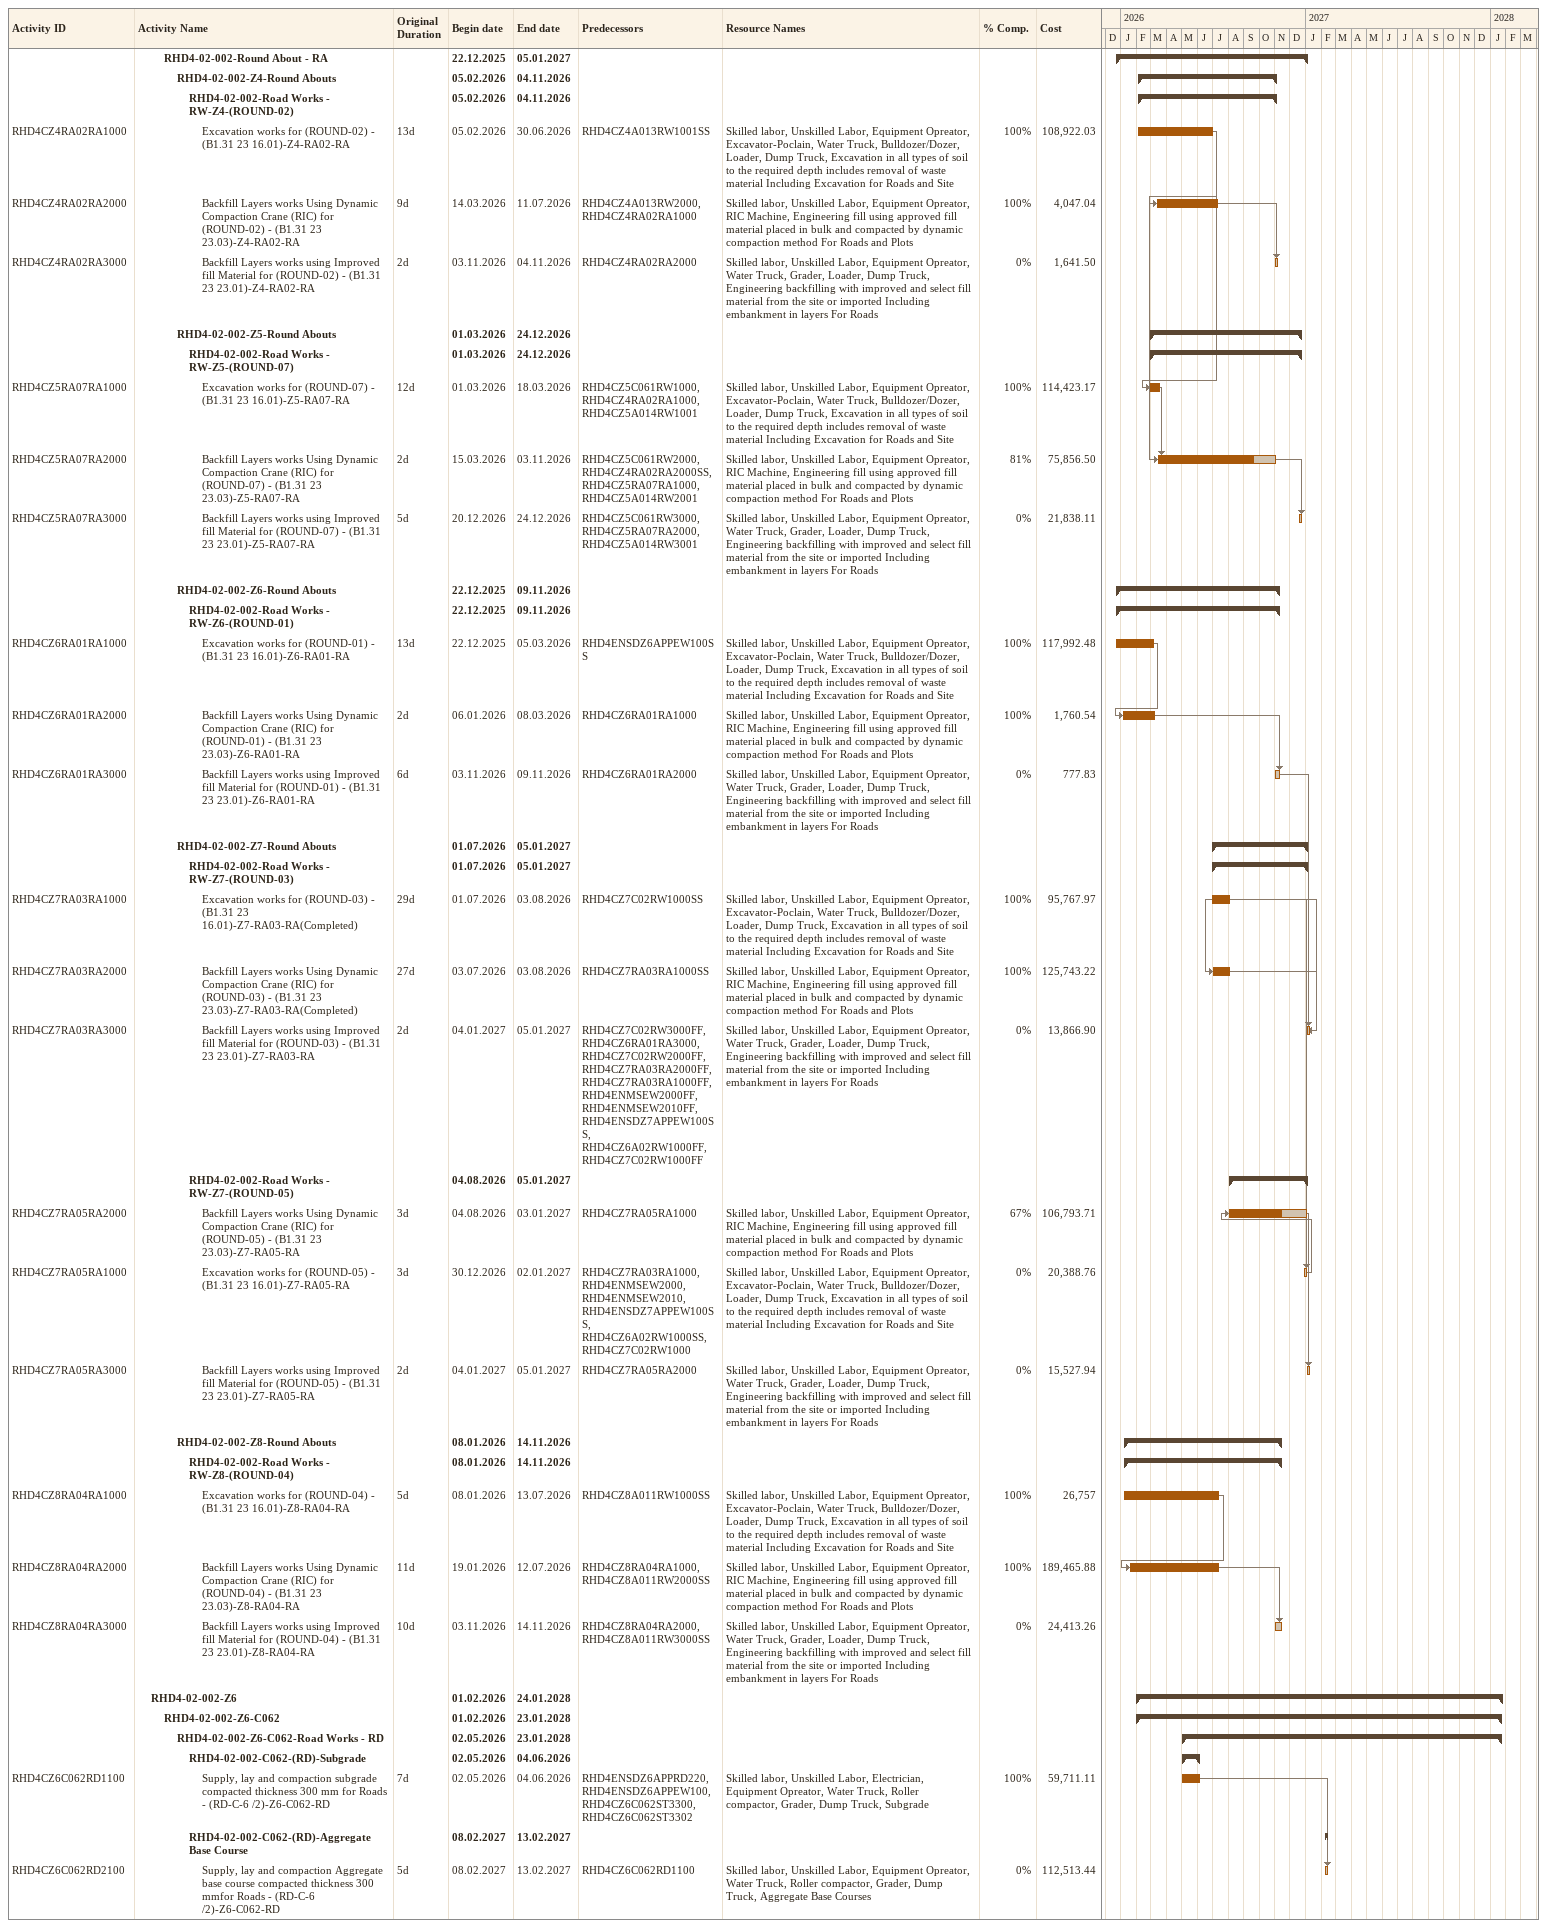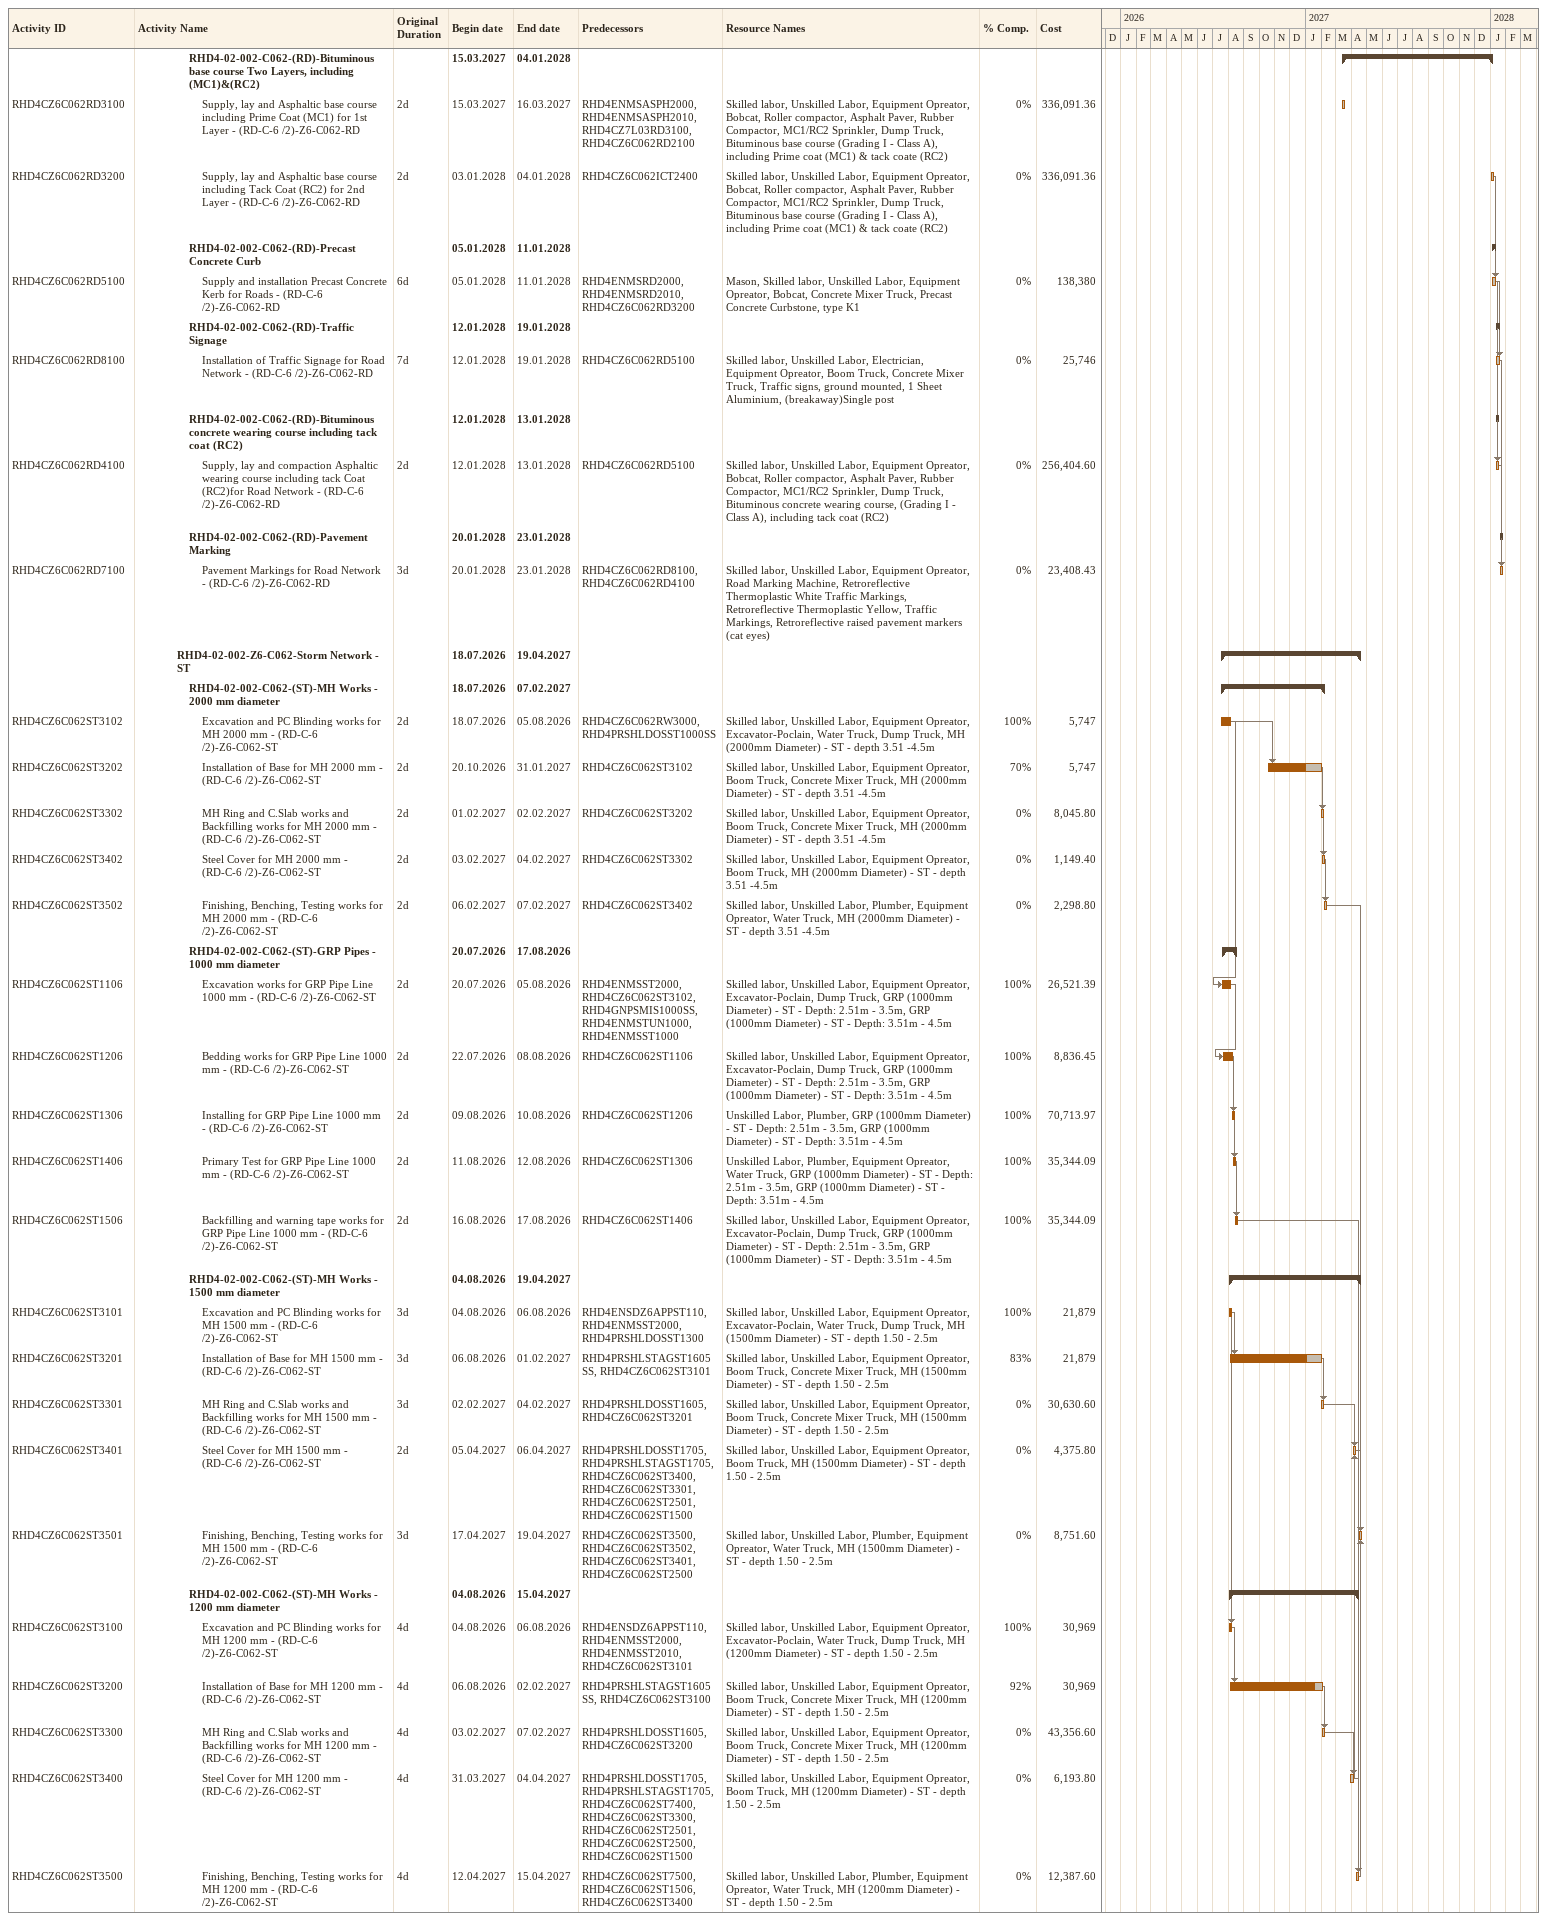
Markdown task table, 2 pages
| ID | Level | Task | Original duration | Start | Finish | Predecessors | Resources | % complete | Cost |
|---|---|---|---|---|---|---|---|---|---|
|  | 3 | **RHD4-02-002-Round About - RA** |  | 2025-12-22 | 2027-01-05 |  |  |  |  |
|  | 4 | **RHD4-02-002-Z4-Round Abouts** |  | 2026-02-05 | 2026-11-04 |  |  |  |  |
|  | 5 | **RHD4-02-002-Road Works - RW-Z4-(ROUND-02)** |  | 2026-02-05 | 2026-11-04 |  |  |  |  |
| RHD4CZ4RA02RA1000 | 6 | Excavation works for (ROUND-02) - (B1.31 23 16.01)-Z4-RA02-RA | 13d | 2026-02-05 | 2026-06-30 | RHD4CZ4A013RW1001SS | Skilled labor, Unskilled Labor, Equipment Opreator, Excavator-Poclain, Water Truck, Bulldozer/Dozer, Loader, Dump Truck, Excavation in all types of soil to the required depth includes removal of waste material Including Excavation for Roads and Site | 100 | 108922.03 |
| RHD4CZ4RA02RA2000 | 6 | Backfill Layers works Using Dynamic Compaction Crane (RIC) for (ROUND-02) - (B1.31 23 23.03)-Z4-RA02-RA | 9d | 2026-03-14 | 2026-07-11 | RHD4CZ4A013RW2000, RHD4CZ4RA02RA1000 | Skilled labor, Unskilled Labor, Equipment Opreator, RIC Machine, Engineering fill using approved fill material placed in bulk and compacted by dynamic compaction method For Roads and Plots | 100 | 4047.04 |
| RHD4CZ4RA02RA3000 | 6 | Backfill Layers works using Improved fill Material for (ROUND-02) - (B1.31 23 23.01)-Z4-RA02-RA | 2d | 2026-11-03 | 2026-11-04 | RHD4CZ4RA02RA2000 | Skilled labor, Unskilled Labor, Equipment Opreator, Water Truck, Grader, Loader, Dump Truck, Engineering backfilling with improved and select fill material from the site or imported Including embankment in layers For Roads | 0 | 1641.50 |
|  | 4 | **RHD4-02-002-Z5-Round Abouts** |  | 2026-03-01 | 2026-12-24 |  |  |  |  |
|  | 5 | **RHD4-02-002-Road Works - RW-Z5-(ROUND-07)** |  | 2026-03-01 | 2026-12-24 |  |  |  |  |
| RHD4CZ5RA07RA1000 | 6 | Excavation works for (ROUND-07) - (B1.31 23 16.01)-Z5-RA07-RA | 12d | 2026-03-01 | 2026-03-18 | RHD4CZ5C061RW1000, RHD4CZ4RA02RA1000, RHD4CZ5A014RW1001 | Skilled labor, Unskilled Labor, Equipment Opreator, Excavator-Poclain, Water Truck, Bulldozer/Dozer, Loader, Dump Truck, Excavation in all types of soil to the required depth includes removal of waste material Including Excavation for Roads and Site | 100 | 114423.17 |
| RHD4CZ5RA07RA2000 | 6 | Backfill Layers works Using Dynamic Compaction Crane (RIC) for (ROUND-07) - (B1.31 23 23.03)-Z5-RA07-RA | 2d | 2026-03-15 | 2026-11-03 | RHD4CZ5C061RW2000, RHD4CZ4RA02RA2000SS, RHD4CZ5RA07RA1000, RHD4CZ5A014RW2001 | Skilled labor, Unskilled Labor, Equipment Opreator, RIC Machine, Engineering fill using approved fill material placed in bulk and compacted by dynamic compaction method For Roads and Plots | 81 | 75856.50 |
| RHD4CZ5RA07RA3000 | 6 | Backfill Layers works using Improved fill Material for (ROUND-07) - (B1.31 23 23.01)-Z5-RA07-RA | 5d | 2026-12-20 | 2026-12-24 | RHD4CZ5C061RW3000, RHD4CZ5RA07RA2000, RHD4CZ5A014RW3001 | Skilled labor, Unskilled Labor, Equipment Opreator, Water Truck, Grader, Loader, Dump Truck, Engineering backfilling with improved and select fill material from the site or imported Including embankment in layers For Roads | 0 | 21838.11 |
|  | 4 | **RHD4-02-002-Z6-Round Abouts** |  | 2025-12-22 | 2026-11-09 |  |  |  |  |
|  | 5 | **RHD4-02-002-Road Works - RW-Z6-(ROUND-01)** |  | 2025-12-22 | 2026-11-09 |  |  |  |  |
| RHD4CZ6RA01RA1000 | 6 | Excavation works for (ROUND-01) - (B1.31 23 16.01)-Z6-RA01-RA | 13d | 2025-12-22 | 2026-03-05 | RHD4ENSDZ6APPEW100SS | Skilled labor, Unskilled Labor, Equipment Opreator, Excavator-Poclain, Water Truck, Bulldozer/Dozer, Loader, Dump Truck, Excavation in all types of soil to the required depth includes removal of waste material Including Excavation for Roads and Site | 100 | 117992.48 |
| RHD4CZ6RA01RA2000 | 6 | Backfill Layers works Using Dynamic Compaction Crane (RIC) for (ROUND-01) - (B1.31 23 23.03)-Z6-RA01-RA | 2d | 2026-01-06 | 2026-03-08 | RHD4CZ6RA01RA1000 | Skilled labor, Unskilled Labor, Equipment Opreator, RIC Machine, Engineering fill using approved fill material placed in bulk and compacted by dynamic compaction method For Roads and Plots | 100 | 1760.54 |
| RHD4CZ6RA01RA3000 | 6 | Backfill Layers works using Improved fill Material for (ROUND-01) - (B1.31 23 23.01)-Z6-RA01-RA | 6d | 2026-11-03 | 2026-11-09 | RHD4CZ6RA01RA2000 | Skilled labor, Unskilled Labor, Equipment Opreator, Water Truck, Grader, Loader, Dump Truck, Engineering backfilling with improved and select fill material from the site or imported Including embankment in layers For Roads | 0 | 777.83 |
|  | 4 | **RHD4-02-002-Z7-Round Abouts** |  | 2026-07-01 | 2027-01-05 |  |  |  |  |
|  | 5 | **RHD4-02-002-Road Works - RW-Z7-(ROUND-03)** |  | 2026-07-01 | 2027-01-05 |  |  |  |  |
| RHD4CZ7RA03RA1000 | 6 | Excavation works for (ROUND-03) - (B1.31 23 16.01)-Z7-RA03-RA(Completed) | 29d | 2026-07-01 | 2026-08-03 | RHD4CZ7C02RW1000SS | Skilled labor, Unskilled Labor, Equipment Opreator, Excavator-Poclain, Water Truck, Bulldozer/Dozer, Loader, Dump Truck, Excavation in all types of soil to the required depth includes removal of waste material Including Excavation for Roads and Site | 100 | 95767.97 |
| RHD4CZ7RA03RA2000 | 6 | Backfill Layers works Using Dynamic Compaction Crane (RIC) for (ROUND-03) - (B1.31 23 23.03)-Z7-RA03-RA(Completed) | 27d | 2026-07-03 | 2026-08-03 | RHD4CZ7RA03RA1000SS | Skilled labor, Unskilled Labor, Equipment Opreator, RIC Machine, Engineering fill using approved fill material placed in bulk and compacted by dynamic compaction method For Roads and Plots | 100 | 125743.22 |
| RHD4CZ7RA03RA3000 | 6 | Backfill Layers works using Improved fill Material for (ROUND-03) - (B1.31 23 23.01)-Z7-RA03-RA | 2d | 2027-01-04 | 2027-01-05 | RHD4CZ7C02RW3000FF, RHD4CZ6RA01RA3000, RHD4CZ7C02RW2000FF, RHD4CZ7RA03RA2000FF, RHD4CZ7RA03RA1000FF, RHD4ENMSEW2000FF, RHD4ENMSEW2010FF, RHD4ENSDZ7APPEW100SS, RHD4CZ6A02RW1000FF, RHD4CZ7C02RW1000FF | Skilled labor, Unskilled Labor, Equipment Opreator, Water Truck, Grader, Loader, Dump Truck, Engineering backfilling with improved and select fill material from the site or imported Including embankment in layers For Roads | 0 | 13866.90 |
|  | 5 | **RHD4-02-002-Road Works - RW-Z7-(ROUND-05)** |  | 2026-08-04 | 2027-01-05 |  |  |  |  |
| RHD4CZ7RA05RA2000 | 6 | Backfill Layers works Using Dynamic Compaction Crane (RIC) for (ROUND-05) - (B1.31 23 23.03)-Z7-RA05-RA | 3d | 2026-08-04 | 2027-01-03 | RHD4CZ7RA05RA1000 | Skilled labor, Unskilled Labor, Equipment Opreator, RIC Machine, Engineering fill using approved fill material placed in bulk and compacted by dynamic compaction method For Roads and Plots | 67 | 106793.71 |
| RHD4CZ7RA05RA1000 | 6 | Excavation works for (ROUND-05) - (B1.31 23 16.01)-Z7-RA05-RA | 3d | 2026-12-30 | 2027-01-02 | RHD4CZ7RA03RA1000, RHD4ENMSEW2000, RHD4ENMSEW2010, RHD4ENSDZ7APPEW100SS, RHD4CZ6A02RW1000SS, RHD4CZ7C02RW1000 | Skilled labor, Unskilled Labor, Equipment Opreator, Excavator-Poclain, Water Truck, Bulldozer/Dozer, Loader, Dump Truck, Excavation in all types of soil to the required depth includes removal of waste material Including Excavation for Roads and Site | 0 | 20388.76 |
| RHD4CZ7RA05RA3000 | 6 | Backfill Layers works using Improved fill Material for (ROUND-05) - (B1.31 23 23.01)-Z7-RA05-RA | 2d | 2027-01-04 | 2027-01-05 | RHD4CZ7RA05RA2000 | Skilled labor, Unskilled Labor, Equipment Opreator, Water Truck, Grader, Loader, Dump Truck, Engineering backfilling with improved and select fill material from the site or imported Including embankment in layers For Roads | 0 | 15527.94 |
|  | 4 | **RHD4-02-002-Z8-Round Abouts** |  | 2026-01-08 | 2026-11-14 |  |  |  |  |
|  | 5 | **RHD4-02-002-Road Works - RW-Z8-(ROUND-04)** |  | 2026-01-08 | 2026-11-14 |  |  |  |  |
| RHD4CZ8RA04RA1000 | 6 | Excavation works for (ROUND-04) - (B1.31 23 16.01)-Z8-RA04-RA | 5d | 2026-01-08 | 2026-07-13 | RHD4CZ8A011RW1000SS | Skilled labor, Unskilled Labor, Equipment Opreator, Excavator-Poclain, Water Truck, Bulldozer/Dozer, Loader, Dump Truck, Excavation in all types of soil to the required depth includes removal of waste material Including Excavation for Roads and Site | 100 | 26757 |
| RHD4CZ8RA04RA2000 | 6 | Backfill Layers works Using Dynamic Compaction Crane (RIC) for (ROUND-04) - (B1.31 23 23.03)-Z8-RA04-RA | 11d | 2026-01-19 | 2026-07-12 | RHD4CZ8RA04RA1000, RHD4CZ8A011RW2000SS | Skilled labor, Unskilled Labor, Equipment Opreator, RIC Machine, Engineering fill using approved fill material placed in bulk and compacted by dynamic compaction method For Roads and Plots | 100 | 189465.88 |
| RHD4CZ8RA04RA3000 | 6 | Backfill Layers works using Improved fill Material for (ROUND-04) - (B1.31 23 23.01)-Z8-RA04-RA | 10d | 2026-11-03 | 2026-11-14 | RHD4CZ8RA04RA2000, RHD4CZ8A011RW3000SS | Skilled labor, Unskilled Labor, Equipment Opreator, Water Truck, Grader, Loader, Dump Truck, Engineering backfilling with improved and select fill material from the site or imported Including embankment in layers For Roads | 0 | 24413.26 |
|  | 2 | **RHD4-02-002-Z6** |  | 2026-02-01 | 2028-01-24 |  |  |  |  |
|  | 3 | **RHD4-02-002-Z6-C062** |  | 2026-02-01 | 2028-01-23 |  |  |  |  |
|  | 4 | **RHD4-02-002-Z6-C062-Road Works - RD** |  | 2026-05-02 | 2028-01-23 |  |  |  |  |
|  | 5 | **RHD4-02-002-C062-(RD)-Subgrade** |  | 2026-05-02 | 2026-06-04 |  |  |  |  |
| RHD4CZ6C062RD1100 | 6 | Supply, lay and compaction subgrade compacted thickness 300 mm for Roads - (RD-C-6 /2)-Z6-C062-RD | 7d | 2026-05-02 | 2026-06-04 | RHD4ENSDZ6APPRD220, RHD4ENSDZ6APPEW100, RHD4CZ6C062ST3300, RHD4CZ6C062ST3302 | Skilled labor, Unskilled Labor, Electrician, Equipment Opreator, Water Truck, Roller compactor, Grader, Dump Truck, Subgrade | 100 | 59711.11 |
|  | 5 | **RHD4-02-002-C062-(RD)-Aggregate Base Course** |  | 2027-02-08 | 2027-02-13 |  |  |  |  |
| RHD4CZ6C062RD2100 | 6 | Supply, lay and compaction Aggregate base course compacted thickness 300 mmfor Roads - (RD-C-6 /2)-Z6-C062-RD | 5d | 2027-02-08 | 2027-02-13 | RHD4CZ6C062RD1100 | Skilled labor, Unskilled Labor, Equipment Opreator, Water Truck, Roller compactor, Grader, Dump Truck, Aggregate Base Courses | 0 | 112513.44 |
|  | 5 | **RHD4-02-002-C062-(RD)-Bituminous base course Two Layers, including (MC1)&(RC2)** |  | 2027-03-15 | 2028-01-04 |  |  |  |  |
| RHD4CZ6C062RD3100 | 6 | Supply, lay and Asphaltic base course including Prime Coat (MC1) for 1st Layer - (RD-C-6 /2)-Z6-C062-RD | 2d | 2027-03-15 | 2027-03-16 | RHD4ENMSASPH2000, RHD4ENMSASPH2010, RHD4CZ7L03RD3100, RHD4CZ6C062RD2100 | Skilled labor, Unskilled Labor, Equipment Opreator, Bobcat, Roller compactor, Asphalt Paver, Rubber Compactor, MC1/RC2 Sprinkler, Dump Truck, Bituminous base course (Grading I - Class A), including Prime coat (MC1) & tack coate (RC2) | 0 | 336091.36 |
| RHD4CZ6C062RD3200 | 6 | Supply, lay and Asphaltic base course including Tack Coat (RC2) for 2nd Layer - (RD-C-6 /2)-Z6-C062-RD | 2d | 2028-01-03 | 2028-01-04 | RHD4CZ6C062ICT2400 | Skilled labor, Unskilled Labor, Equipment Opreator, Bobcat, Roller compactor, Asphalt Paver, Rubber Compactor, MC1/RC2 Sprinkler, Dump Truck, Bituminous base course (Grading I - Class A), including Prime coat (MC1) & tack coate (RC2) | 0 | 336091.36 |
|  | 5 | **RHD4-02-002-C062-(RD)-Precast Concrete Curb** |  | 2028-01-05 | 2028-01-11 |  |  |  |  |
| RHD4CZ6C062RD5100 | 6 | Supply and installation Precast Concrete Kerb for Roads - (RD-C-6 /2)-Z6-C062-RD | 6d | 2028-01-05 | 2028-01-11 | RHD4ENMSRD2000, RHD4ENMSRD2010, RHD4CZ6C062RD3200 | Mason, Skilled labor, Unskilled Labor, Equipment Opreator, Bobcat, Concrete Mixer Truck, Precast Concrete Curbstone, type K1 | 0 | 138380 |
|  | 5 | **RHD4-02-002-C062-(RD)-Traffic Signage** |  | 2028-01-12 | 2028-01-19 |  |  |  |  |
| RHD4CZ6C062RD8100 | 6 | Installation of Traffic Signage for Road Network - (RD-C-6 /2)-Z6-C062-RD | 7d | 2028-01-12 | 2028-01-19 | RHD4CZ6C062RD5100 | Skilled labor, Unskilled Labor, Electrician, Equipment Opreator, Boom Truck, Concrete Mixer Truck, Traffic signs, ground mounted, 1 Sheet Aluminium, (breakaway)Single post | 0 | 25746 |
|  | 5 | **RHD4-02-002-C062-(RD)-Bituminous concrete wearing course including tack coat (RC2)** |  | 2028-01-12 | 2028-01-13 |  |  |  |  |
| RHD4CZ6C062RD4100 | 6 | Supply, lay and compaction Asphaltic wearing course including tack Coat (RC2)for Road Network - (RD-C-6 /2)-Z6-C062-RD | 2d | 2028-01-12 | 2028-01-13 | RHD4CZ6C062RD5100 | Skilled labor, Unskilled Labor, Equipment Opreator, Bobcat, Roller compactor, Asphalt Paver, Rubber Compactor, MC1/RC2 Sprinkler, Dump Truck, Bituminous concrete wearing course, (Grading I - Class A), including tack coat (RC2) | 0 | 256404.60 |
|  | 5 | **RHD4-02-002-C062-(RD)-Pavement Marking** |  | 2028-01-20 | 2028-01-23 |  |  |  |  |
| RHD4CZ6C062RD7100 | 6 | Pavement Markings for Road Network - (RD-C-6 /2)-Z6-C062-RD | 3d | 2028-01-20 | 2028-01-23 | RHD4CZ6C062RD8100, RHD4CZ6C062RD4100 | Skilled labor, Unskilled Labor, Equipment Opreator, Road Marking Machine, Retroreflective Thermoplastic White Traffic Markings, Retroreflective Thermoplastic Yellow, Traffic Markings, Retroreflective raised pavement markers (cat eyes) | 0 | 23408.43 |
|  | 4 | **RHD4-02-002-Z6-C062-Storm Network - ST** |  | 2026-07-18 | 2027-04-19 |  |  |  |  |
|  | 5 | **RHD4-02-002-C062-(ST)-MH Works - 2000 mm diameter** |  | 2026-07-18 | 2027-02-07 |  |  |  |  |
| RHD4CZ6C062ST3102 | 6 | Excavation and PC Blinding works for MH 2000 mm - (RD-C-6 /2)-Z6-C062-ST | 2d | 2026-07-18 | 2026-08-05 | RHD4CZ6C062RW3000, RHD4PRSHLDOSST1000SS | Skilled labor, Unskilled Labor, Equipment Opreator, Excavator-Poclain, Water Truck, Dump Truck, MH (2000mm Diameter) - ST - depth 3.51 -4.5m | 100 | 5747 |
| RHD4CZ6C062ST3202 | 6 | Installation of Base for MH 2000 mm - (RD-C-6 /2)-Z6-C062-ST | 2d | 2026-10-20 | 2027-01-31 | RHD4CZ6C062ST3102 | Skilled labor, Unskilled Labor, Equipment Opreator, Boom Truck, Concrete Mixer Truck, MH (2000mm Diameter) - ST - depth 3.51 -4.5m | 70 | 5747 |
| RHD4CZ6C062ST3302 | 6 | MH Ring and C.Slab works and Backfilling works for MH 2000 mm - (RD-C-6 /2)-Z6-C062-ST | 2d | 2027-02-01 | 2027-02-02 | RHD4CZ6C062ST3202 | Skilled labor, Unskilled Labor, Equipment Opreator, Boom Truck, Concrete Mixer Truck, MH (2000mm Diameter) - ST - depth 3.51 -4.5m | 0 | 8045.80 |
| RHD4CZ6C062ST3402 | 6 | Steel Cover for MH 2000 mm - (RD-C-6 /2)-Z6-C062-ST | 2d | 2027-02-03 | 2027-02-04 | RHD4CZ6C062ST3302 | Skilled labor, Unskilled Labor, Equipment Opreator, Boom Truck, MH (2000mm Diameter) - ST - depth 3.51 -4.5m | 0 | 1149.40 |
| RHD4CZ6C062ST3502 | 6 | Finishing, Benching, Testing works for MH 2000 mm - (RD-C-6 /2)-Z6-C062-ST | 2d | 2027-02-06 | 2027-02-07 | RHD4CZ6C062ST3402 | Skilled labor, Unskilled Labor, Plumber, Equipment Opreator, Water Truck, MH (2000mm Diameter) - ST - depth 3.51 -4.5m | 0 | 2298.80 |
|  | 5 | **RHD4-02-002-C062-(ST)-GRP Pipes - 1000 mm diameter** |  | 2026-07-20 | 2026-08-17 |  |  |  |  |
| RHD4CZ6C062ST1106 | 6 | Excavation works for GRP Pipe Line 1000 mm - (RD-C-6 /2)-Z6-C062-ST | 2d | 2026-07-20 | 2026-08-05 | RHD4ENMSST2000, RHD4CZ6C062ST3102, RHD4GNPSMIS1000SS, RHD4ENMSTUN1000, RHD4ENMSST1000 | Skilled labor, Unskilled Labor, Equipment Opreator, Excavator-Poclain, Dump Truck, GRP (1000mm Diameter) - ST - Depth: 2.51m - 3.5m, GRP (1000mm Diameter) - ST - Depth: 3.51m - 4.5m | 100 | 26521.39 |
| RHD4CZ6C062ST1206 | 6 | Bedding works for GRP Pipe Line 1000 mm - (RD-C-6 /2)-Z6-C062-ST | 2d | 2026-07-22 | 2026-08-08 | RHD4CZ6C062ST1106 | Skilled labor, Unskilled Labor, Equipment Opreator, Excavator-Poclain, Dump Truck, GRP (1000mm Diameter) - ST - Depth: 2.51m - 3.5m, GRP (1000mm Diameter) - ST - Depth: 3.51m - 4.5m | 100 | 8836.45 |
| RHD4CZ6C062ST1306 | 6 | Installing for GRP Pipe Line 1000 mm - (RD-C-6 /2)-Z6-C062-ST | 2d | 2026-08-09 | 2026-08-10 | RHD4CZ6C062ST1206 | Unskilled Labor, Plumber, GRP (1000mm Diameter) - ST - Depth: 2.51m - 3.5m, GRP (1000mm Diameter) - ST - Depth: 3.51m - 4.5m | 100 | 70713.97 |
| RHD4CZ6C062ST1406 | 6 | Primary Test for GRP Pipe Line 1000 mm - (RD-C-6 /2)-Z6-C062-ST | 2d | 2026-08-11 | 2026-08-12 | RHD4CZ6C062ST1306 | Unskilled Labor, Plumber, Equipment Opreator, Water Truck, GRP (1000mm Diameter) - ST - Depth: 2.51m - 3.5m, GRP (1000mm Diameter) - ST - Depth: 3.51m - 4.5m | 100 | 35344.09 |
| RHD4CZ6C062ST1506 | 6 | Backfilling and warning tape works for GRP Pipe Line 1000 mm - (RD-C-6 /2)-Z6-C062-ST | 2d | 2026-08-16 | 2026-08-17 | RHD4CZ6C062ST1406 | Skilled labor, Unskilled Labor, Equipment Opreator, Excavator-Poclain, Dump Truck, GRP (1000mm Diameter) - ST - Depth: 2.51m - 3.5m, GRP (1000mm Diameter) - ST - Depth: 3.51m - 4.5m | 100 | 35344.09 |
|  | 5 | **RHD4-02-002-C062-(ST)-MH Works - 1500 mm diameter** |  | 2026-08-04 | 2027-04-19 |  |  |  |  |
| RHD4CZ6C062ST3101 | 6 | Excavation and PC Blinding works for MH 1500 mm - (RD-C-6 /2)-Z6-C062-ST | 3d | 2026-08-04 | 2026-08-06 | RHD4ENSDZ6APPST110, RHD4ENMSST2000, RHD4PRSHLDOSST1300 | Skilled labor, Unskilled Labor, Equipment Opreator, Excavator-Poclain, Water Truck, Dump Truck, MH (1500mm Diameter) - ST - depth 1.50 - 2.5m | 100 | 21879 |
| RHD4CZ6C062ST3201 | 6 | Installation of Base for MH 1500 mm - (RD-C-6 /2)-Z6-C062-ST | 3d | 2026-08-06 | 2027-02-01 | RHD4PRSHLSTAGST1605SS, RHD4CZ6C062ST3101 | Skilled labor, Unskilled Labor, Equipment Opreator, Boom Truck, Concrete Mixer Truck, MH (1500mm Diameter) - ST - depth 1.50 - 2.5m | 83 | 21879 |
| RHD4CZ6C062ST3301 | 6 | MH Ring and C.Slab works and Backfilling works for MH 1500 mm - (RD-C-6 /2)-Z6-C062-ST | 3d | 2027-02-02 | 2027-02-04 | RHD4PRSHLDOSST1605, RHD4CZ6C062ST3201 | Skilled labor, Unskilled Labor, Equipment Opreator, Boom Truck, Concrete Mixer Truck, MH (1500mm Diameter) - ST - depth 1.50 - 2.5m | 0 | 30630.60 |
| RHD4CZ6C062ST3401 | 6 | Steel Cover for MH 1500 mm - (RD-C-6 /2)-Z6-C062-ST | 2d | 2027-04-05 | 2027-04-06 | RHD4PRSHLDOSST1705, RHD4PRSHLSTAGST1705, RHD4CZ6C062ST3400, RHD4CZ6C062ST3301, RHD4CZ6C062ST2501, RHD4CZ6C062ST1500 | Skilled labor, Unskilled Labor, Equipment Opreator, Boom Truck, MH (1500mm Diameter) - ST - depth 1.50 - 2.5m | 0 | 4375.80 |
| RHD4CZ6C062ST3501 | 6 | Finishing, Benching, Testing works for MH 1500 mm - (RD-C-6 /2)-Z6-C062-ST | 3d | 2027-04-17 | 2027-04-19 | RHD4CZ6C062ST3500, RHD4CZ6C062ST3502, RHD4CZ6C062ST3401, RHD4CZ6C062ST2500 | Skilled labor, Unskilled Labor, Plumber, Equipment Opreator, Water Truck, MH (1500mm Diameter) - ST - depth 1.50 - 2.5m | 0 | 8751.60 |
|  | 5 | **RHD4-02-002-C062-(ST)-MH Works - 1200 mm diameter** |  | 2026-08-04 | 2027-04-15 |  |  |  |  |
| RHD4CZ6C062ST3100 | 6 | Excavation and PC Blinding works for MH 1200 mm - (RD-C-6 /2)-Z6-C062-ST | 4d | 2026-08-04 | 2026-08-06 | RHD4ENSDZ6APPST110, RHD4ENMSST2000, RHD4ENMSST2010, RHD4CZ6C062ST3101 | Skilled labor, Unskilled Labor, Equipment Opreator, Excavator-Poclain, Water Truck, Dump Truck, MH (1200mm Diameter) - ST - depth 1.50 - 2.5m | 100 | 30969 |
| RHD4CZ6C062ST3200 | 6 | Installation of Base for MH 1200 mm - (RD-C-6 /2)-Z6-C062-ST | 4d | 2026-08-06 | 2027-02-02 | RHD4PRSHLSTAGST1605SS, RHD4CZ6C062ST3100 | Skilled labor, Unskilled Labor, Equipment Opreator, Boom Truck, Concrete Mixer Truck, MH (1200mm Diameter) - ST - depth 1.50 - 2.5m | 92 | 30969 |
| RHD4CZ6C062ST3300 | 6 | MH Ring and C.Slab works and Backfilling works for MH 1200 mm - (RD-C-6 /2)-Z6-C062-ST | 4d | 2027-02-03 | 2027-02-07 | RHD4PRSHLDOSST1605, RHD4CZ6C062ST3200 | Skilled labor, Unskilled Labor, Equipment Opreator, Boom Truck, Concrete Mixer Truck, MH (1200mm Diameter) - ST - depth 1.50 - 2.5m | 0 | 43356.60 |
| RHD4CZ6C062ST3400 | 6 | Steel Cover for MH 1200 mm - (RD-C-6 /2)-Z6-C062-ST | 4d | 2027-03-31 | 2027-04-04 | RHD4PRSHLDOSST1705, RHD4PRSHLSTAGST1705, RHD4CZ6C062ST7400, RHD4CZ6C062ST3300, RHD4CZ6C062ST2501, RHD4CZ6C062ST2500, RHD4CZ6C062ST1500 | Skilled labor, Unskilled Labor, Equipment Opreator, Boom Truck, MH (1200mm Diameter) - ST - depth 1.50 - 2.5m | 0 | 6193.80 |
| RHD4CZ6C062ST3500 | 6 | Finishing, Benching, Testing works for MH 1200 mm - (RD-C-6 /2)-Z6-C062-ST | 4d | 2027-04-12 | 2027-04-15 | RHD4CZ6C062ST7500, RHD4CZ6C062ST1506, RHD4CZ6C062ST3400 | Skilled labor, Unskilled Labor, Plumber, Equipment Opreator, Water Truck, MH (1200mm Diameter) - ST - depth 1.50 - 2.5m | 0 | 12387.60 |
